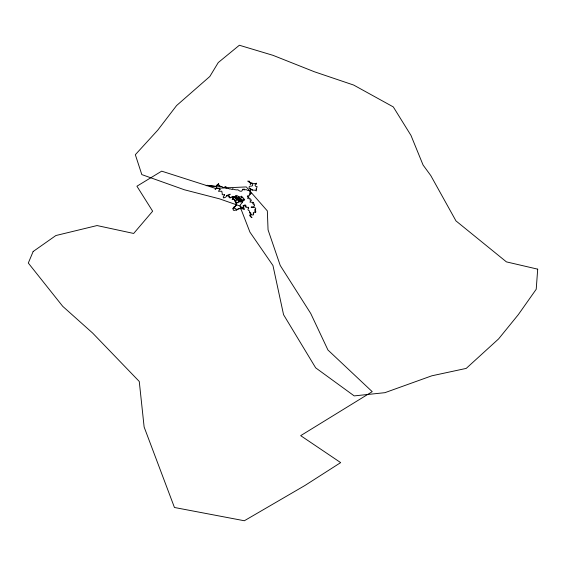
<?xml version="1.0" encoding="UTF-8"?>
<svg xmlns="http://www.w3.org/2000/svg" width="566" height="566" viewBox="0 0 566 566"><rect width="100%" height="100%" fill="white"/><g stroke="black" fill="none" stroke-linecap="round" stroke-linejoin="round"><path stroke-width="0.85" d="M240.493 199.204L238.371 198.808L237.996 198.15M240.189 199.388L240.055 198.991A19.124 11.044 0 0 0 239.736 198.723L237.359 198.496M239.199 198.369C236.616 198.829 239.227 198.991 239.708 198.454M238.647 198.503L238.045 198.39L238.343 199.6L236.376 200.145L237.239 200.371M239.305 198.482L238.293 198.687L238.314 198.185L239.354 198.376L235.47 196.565L236.213 197.237L235.689 197.775M240.451 199.119C240.451 198.829 237.663 199.232 240.309 199.175A3.651 2.108 0 0 0 240.041 199.14L238.328 198.864L240.465 199.168M239.128 198.383L238.074 198.341L238.328 198.694M238.88 199.94L240.699 198.666M239.326 199.557L239.899 199.225M237.734 198.539L238.392 198.135M238.42 199.565C239.234 198.305 242.121 199.798 238.817 198.404M240.515 198.595L238.392 198.942L239.545 198.404M238.145 198.376L238.336 198.8M238.413 197.732L238.336 198.892L232.336 196.827M238.519 198.687C238.725 198.376 239.121 197.81 238.817 198.433M239.977 198.914L240.288 199.161L239.878 199.246M238.067 198.482L238.208 198.843M238.371 199.041L240.288 199.168L239.185 198.609M243.663 200.612A2.08 1.203 0 0 0 243.79 200.47L244.533 199.501A8.709 5.03 0 0 0 244.172 199.359L238.357 198.942A3.566 2.059 0 0 0 238.604 198.999L240.097 199.147L239.008 199.494L238.321 198.892M240.189 199.154C238.611 198.652 239.878 199.819 239.956 199.345M237.713 198.907C240.302 198.567 239.524 199.918 238.456 198.319M240.239 199.013L238.463 198.772M238.725 198.482C238.661 198.949 238.972 198.751 240.111 199.14M241.682 200.145L239.057 199.628L239.418 198.857L238.824 198.999L239.85 198.942L238.406 199.027L239.942 198.892L238.428 198.935M238.753 198.779L239.758 198.73M239.772 199.133L238.916 198.284M239.015 198.595C239.163 199.649 239.121 198.277 238.725 198.624M241.604 201.538L241.632 200.3M238.003 198.772L239.496 198.652M239.121 199.303C239.397 198.631 239.885 199.211 239.39 198.567M241.59 200.541L241.64 200.06L241.767 201.616M239.248 199.359L239.015 198.708L238.937 199.246M239.234 198.907L238.71 199.161L239.602 198.85M238.795 199.147L239.475 199.359M238.59 199.119L238.923 198.425M238.435 198.744L238.682 199.204L238.831 198.857M239.269 199.126L239.319 198.652M239.354 199.31L238.498 198.984M235.421 198.503L239.001 199.911M239.234 199.041L239.644 199.041M238.71 198.829L239.156 198.708L238.859 198.433M238.81 198.935L239.001 199.331M239.376 198.616L239.701 198.737M239.149 198.723L238.76 198.673M239.036 198.991L238.498 198.857M233.199 208.288L233.142 208.437A1.514 0.877 0 0 0 233.1 208.783C232.881 211.825 235.399 209.802 236.949 209.781M232.06 196.43L232.138 196.345A0.941 0.545 0 0 1 232.067 196.473L233.022 197.11M240.182 199.381A1.946 1.125 0 0 0 239.821 199.593L239.581 199.649M242.312 202.112L241.915 202.055M235.902 205.458L235.477 206.456L233.461 207.977M240.359 199.041L239.998 198.765L240.359 198.779M239.729 199.522L239.602 199.812M238.866 198.525L239.064 198.164M240.111 198.284L239.779 198.616M240.706 198.751L240.125 198.921M239.779 201.362L239.05 201.418M240.423 200.513L240.946 199.741M238.293 201.489L238.859 200.597M239.666 199.72L240.762 199.621L240.359 199.586M238.534 201.22L239.567 199.855M239.63 199.586L240.034 199.161M239.899 201.199L240.762 201.701M240.706 198.928L239.397 197.867M239.878 198.369L238.916 197.867L237.409 198.977M233.157 196.706L235.803 197.584M235.958 197.605L235.562 197.902L236.298 197.265M242.326 201.263L242.658 201.05M242.75 201.107L243.38 200.817M235.944 205.416L236.715 204.814L234.918 200.392M239.475 199.678L239.425 199.869M240.5 208.224L241.003 207.998L240.557 208.196M241.187 207.913L241.944 207.573L243.295 208.536L240.883 206.661A1.012 0.587 0 0 1 240.748 206.533M237.062 209.731L240.281 208.316M238.463 198.609L238.894 198.022M237.062 199.062L237.472 199.098M235.357 198.765L237.543 198.892M241.816 201.758L242.036 201.68A1.047 0.601 0 0 0 242.354 201.489M237.847 198.723L236.786 198.942M234.932 199.565L234.557 199.947A0.708 0.41 0 0 0 234.692 200.116L234.791 200.194M239.949 199.649L240.317 199.635M239.46 199.388L239.864 199.409M238.88 201.418L238.371 201.468A8.377 4.839 0 0 1 238.491 201.277M240.854 199.098L240.706 199.083M239.538 201.446L240.288 201.595M241.611 200.788L242.885 201.093A6.276 3.622 0 0 0 242.637 201.263A1.104 0.637 0 0 0 242.453 201.446C242.623 203.626 238.802 204.899 240.493 206.095A0.729 0.417 0 0 1 240.614 206.222L240.677 206.406M233.956 197.421L234.932 197.746M235.527 197.944L234.947 197.746M238.972 198.567L238.894 199.296M224.645 194.81L223.443 196.635C222.771 196.685 223.825 198.758 224.079 197.725C226.124 197.492 226.145 196.14 227.228 195.886L227.546 195.709L226.556 195.574L230.213 194.195L228.112 195.772C228.176 197.244 230.645 195.136 229.039 196.982L229.11 197.499L230.093 197.414L229.923 198.1L230.85 197.152L233.093 198.157L232.739 198.404L233.737 198.744L232.117 199.423L234.041 199.154L236.001 203.074L236.383 204.234L235.456 205.274L235.534 206.13L233.744 207.064L234.069 207.425L233.079 208.118L232.994 208.812L234.664 208.196L236.185 209.045L236.27 210.17L238.654 208.359L240.84 208.861L241.703 208.465L244.335 209.604C244.455 207.467 243.189 209.066 243.826 207.382L243.444 207.418C244.017 206.109 242.821 206.618 243.019 205.798L244.13 205.932L243.606 205.486L244.972 204.927L245.8 205.217L244.901 206.144L245.757 206.123C246.734 205.522 245.149 206.732 246.061 206.625L245.835 207.347L248.545 207.283L248.226 207.871L248.658 208.203L248.035 208.967C247.632 211.076 249.889 210.043 249.521 211.762L249.847 212.186L249.337 212.696L250.759 212.618L249.981 213.87L250.731 213.835L249.783 215.306C250.561 217.386 253.886 218.724 250.696 216.58L250.052 215.929L250.752 214.111L251.311 214.005L251.594 215.059L253.681 214.804L253.207 214.04L253.78 213.354L253.292 213.255C252.761 212.349 254.389 212.788 254.509 211.917L255.79 212.392L255.365 211.967L255.874 211.5L255.613 210.87L254.785 210.941L255.669 209.866L254.728 209.76L255.613 209.208L255.726 208.323L254.799 207.637L251.134 207.298C251.325 206.017 253.936 207.736 253.809 206.399L254.516 205.996L254.58 205.026L253.816 204.892C253.589 203.958 255.259 203.824 252.733 203.781L252.924 202.741L253.589 202.635L253.122 202.324L249.917 202.14L251.516 199.996L250.038 200.109L250.236 198.609L248.962 198.793L249.061 197.944L247.448 198.135L248.672 197.393C248.311 196.565 248.764 196.572 247.314 196.388L247.71 195.737L249.365 195.822L249.224 195.008L251.063 193.65L249.783 193.975L249.585 192.836L250.943 193.112L250.271 192.27L250.455 191.605L249.167 190.813L250.016 190.233L251.842 189.391L251.594 189.737L252.478 189.794L252.181 190.176L254.537 190.126L256.391 190.912L256.334 189.242L255.797 189.164L256.334 188.987L257.127 186.596L255.726 186.462L254.912 184.94L256.221 184.417L256.108 183.886C257.509 182.068 255.337 184.261 255.054 183.448L253.688 183.731L251.184 182.712L250.688 182.952C246.734 181.155 252.578 181.396 247.667 181.12L250.278 182.868L250.582 183.349L250.094 184.353L250.731 183.992C251.863 181.743 253.943 185.924 251.799 186.08L249.917 186.15L249.104 186.886L249.181 188.443L250.766 188.471L250.773 189.03C251.46 190.013 248.255 191.075 247.3 190.233L246.274 189.61L244.194 189.879L244.448 189.136L242.354 189.313L243.239 189.73C241.703 189.773 242.588 190.692 241.604 191.124L241.158 191.258C238.887 191.513 238.399 189.072 237.027 189.928L234.621 189.652C233.263 189.603 232.265 187.636 232.598 189.377L231.529 189.334C229.916 188.301 230.008 189.787 228.36 188.245L226.089 188.237L225.254 187.565L226.308 187.091L225.94 186.886L224.836 186.752L225.289 187.24L223.839 187.679L222.445 187.113C220.988 185.28 222.778 187.671 220.514 186.264L220.188 186.497L220.811 186.511C220.683 187.113 218.61 186.341 219.87 185.903L219.615 185.464C219.573 184.714 217.974 185.492 219.134 185.641L218.285 186.525L216.962 185.818L218.702 183.66L216.75 185.139L216.644 186.355L207.22 185.294L206.187 185.726L207.177 185.407L216.021 186.66C217.415 187.756 217.224 188.025 215.052 189.214L215.887 188.803C216.997 188.138 219.863 188.414 220.301 189.461L219.219 189.334L219.594 189.688L218.455 191.28L221.794 191.223L222.098 193.006C222.431 193.126 222.127 193.473 222.254 194.683L224.645 194.81M238.123 196.296L240.423 197.074L241.434 196.147L242.283 197.095L241.307 197.322C243.373 196.968 242.835 198.171 244.689 199.6C244.08 200.053 243.755 200.187 242.658 200.675C241.236 200.477 242.029 202.479 239.708 201.758C238.279 201.779 238.244 203.59 236.956 202.501L237.211 202.338C235.138 201.821 235.329 200.951 234.105 199.586L232.859 197.81L234.6 196.706C235.64 196.084 235.612 197.704 236.538 196.926C235.923 196.572 234.897 195.801 235.774 195.553L236.581 195.362L238.123 196.296M537.7 269.161L536.214 289.254L518.322 314.632L498.596 338.907L466.221 368.402L431.801 375.81L384.908 392.677L354.196 395.896L315.672 367.843L283.559 314.703L272.961 265.518L249.931 232.131L239.793 205.953L219.445 198.822L184.424 189.787L141.811 174.59L135.338 154.702L157.773 130.138L176.578 105.566L209.83 76.481L218.257 62.564L239.361 45.245L273.038 55.348L314.378 71.762L353.679 85.063L393.299 106.917L410.98 135.423L423.071 165.017L430.768 175.552L455.977 220.91L506.421 261.881L537.7 269.161M33.153 251.509L28.3 263.041L62.727 306.333L92.619 333.049L139.257 381.449L144.132 427.026L174.448 507.483L244.342 520.755L304.925 485.494L340.661 462.613L300.68 435.65L372.216 391.665L327.955 350.014L310.734 313.472L280.227 265.454L268.058 229.846L267.336 210.913L246.295 186.922L215.342 188.344L161.678 171.158L136.922 186.214L152.65 211.203L133.682 233.454L97.048 225.558L55.871 235.534L33.153 251.509"/></g></svg>
